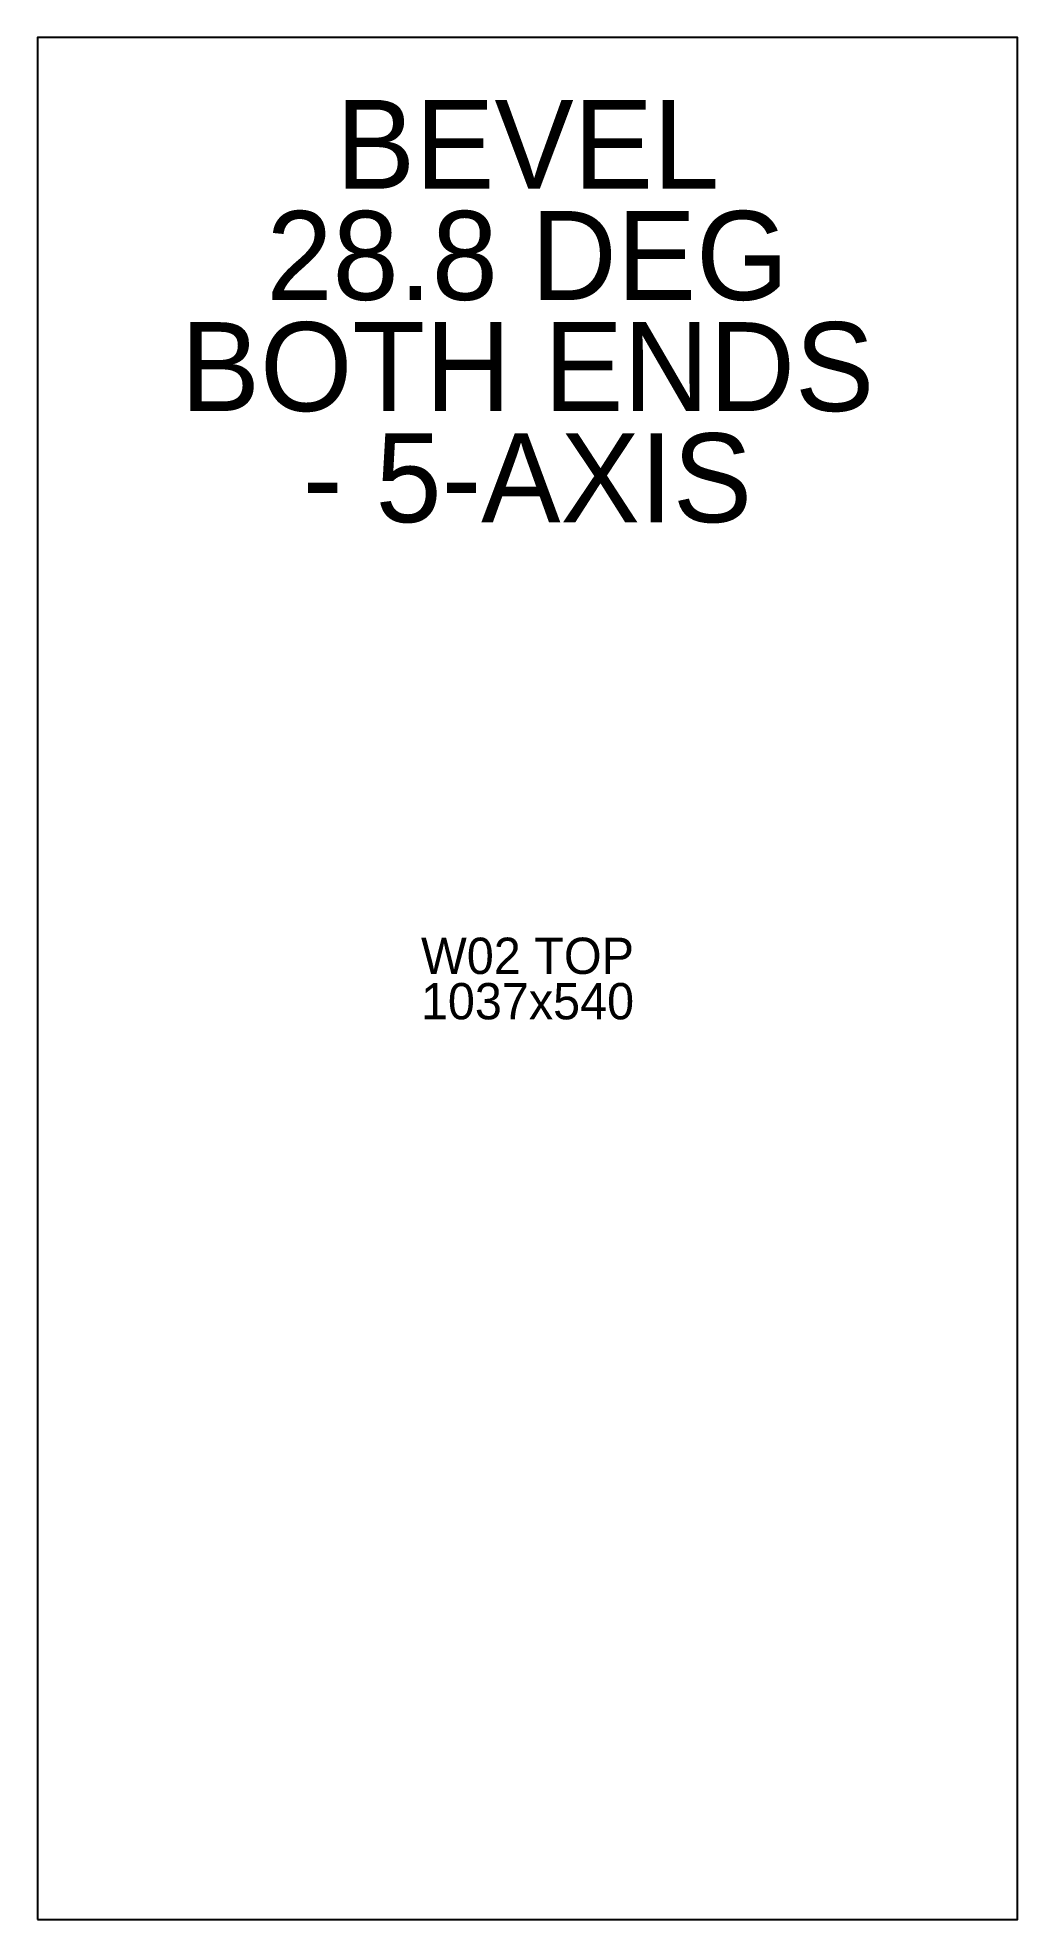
# Model space of a CAD drawing. Extents: x 0 to 540, y 0 to 1037.
import ezdxf
from ezdxf.enums import TextEntityAlignment as Align

# ---------------------------------------------------------------- set-up
doc = ezdxf.new("R2010")
doc.units = 0
doc.layers.add('OUTLINE', color=7, linetype='CONTINUOUS')
doc.layers.add('UNIT_NUMBER', color=94, linetype='CONTINUOUS')

msp = doc.modelspace()

# ---------------------------------------------------------------- linework, layer by layer
at = {"layer": 'OUTLINE'}
msp.add_lwpolyline([(0, 0), (540, 0), (540, 1037.0441), (0, 1037.0441)], close=True, dxfattribs=at)

# ---------------------------------------------------------------- texts
at = {"layer": 'UNIT_NUMBER'}
for s, height, p in [('BEVEL', 49, (270, 978.2441)), ('28.8 DEG', 49, (270, 916.9941)), ('BOTH ENDS', 49, (270, 855.7441)), ('- 5-AXIS', 49, (270, 794.4941)), ('W02 TOP', 20, (270, 531.02205)), ('1037x540', 20, (270, 506.02205))]:
    msp.add_text(s, height=height, dxfattribs=at).set_placement(p, align=Align.MIDDLE_CENTER)

doc.saveas('drawing.dxf')
